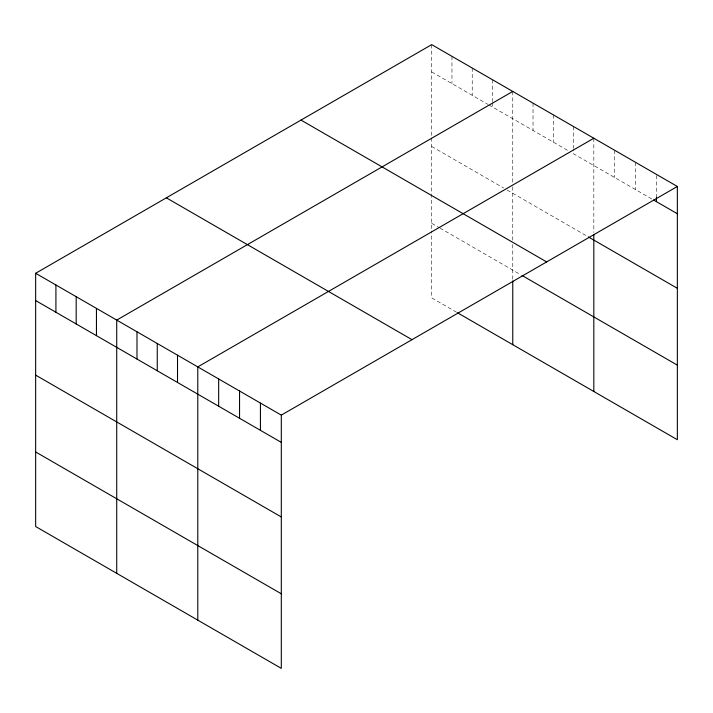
<?xml version="1.0" encoding="UTF-8"?>
<svg xmlns="http://www.w3.org/2000/svg" width="713" height="713" viewBox="0 0 713 713"><rect width="100%" height="100%" fill="white"/><g stroke="black" fill="none" stroke-linecap="round" stroke-linejoin="round"><path stroke-width="0.53" stroke-dasharray="3.56 2.67" d="M431.695 44.634L431.695 136.753M431.695 71.906L487.888 104.348M488.806 104.882L568.956 151.147M651.727 198.936L573.555 153.812L573.555 149.445M431.695 146.477L503.547 187.965M507.228 190.086L587.378 236.359M431.695 223.312L439.065 227.563M439.983 228.098L520.125 274.371M456.561 312.241L431.695 297.882L431.695 230.878M656.468 175.496L656.468 197.314M635.586 162.35L635.586 189.622M614.704 150.3L614.704 177.564M593.822 138.242L593.822 232.518M573.555 126.54L573.555 148.357M553.288 114.838L553.288 142.11M533.03 103.135L533.03 130.408M512.763 91.442L512.763 182.475M512.763 186.797L512.763 241.163M512.763 244.506L512.763 279.844M492.496 79.74L492.496 101.549M492.496 102.645L492.496 107.003M472.229 68.038L472.229 95.301M451.962 56.336L451.962 83.599M431.695 137.832L431.695 229.791"/><path stroke-width="1.07" d="M35.65 273.284L281.305 415.118L281.305 668.366L35.65 526.533L35.65 273.284L431.695 44.634L677.35 186.467L677.35 439.716L457.488 312.775M512.763 91.442L116.718 320.092L116.718 573.341M593.822 138.242L197.786 366.892L197.786 620.141M281.305 415.118L677.35 186.467M653.625 200.032L677.35 213.731M588.296 236.894L677.35 288.302M301.002 120.087L546.657 261.921M521.969 275.432L677.35 365.136M166.343 197.831L411.998 339.664M35.65 300.556L281.305 442.381M35.65 375.127L281.305 516.961M35.65 451.962L281.305 593.795M656.468 197.314L656.468 201.681M593.822 234.684L593.822 391.49M512.763 280.922L512.763 344.691M260.432 403.059L260.432 430.331M239.55 391.009L239.55 418.273M218.668 378.951L218.668 406.214M177.519 355.19L177.519 382.462M157.252 343.497L157.252 370.76M136.985 331.795L136.985 359.058M96.451 308.39L96.451 335.654M76.184 296.688L76.184 323.96M55.917 284.986L55.917 312.258"/></g></svg>
